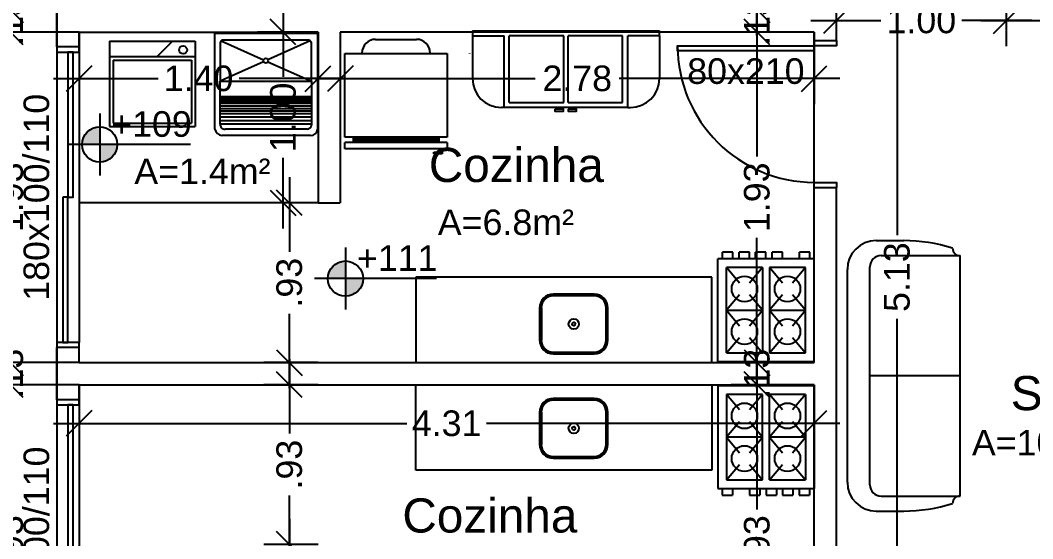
# Model space of a CAD drawing. Extents: x -120 to 1117, y 5 to 675.
# Drawn here: x 12.51 to 18.43, y 88.15 to 91.18 of the extents above; entities that cross this region are included whole.
import ezdxf
from ezdxf.enums import TextEntityAlignment as Align

# ---------------------------------------------------------------- set-up
doc = ezdxf.new("R2010")
doc.units = 0
doc.header["$MEASUREMENT"] = 0
doc.layers.get('0').update_dxf_attribs({"linetype": 'CONTINUOUS'})
doc.layers.get('DEFPOINTS').update_dxf_attribs({"linetype": 'CONTINUOUS'})
for name, color, linetype in [('cota', 1, 'CONTINUOUS'), ('janela-porta', 6, 'CONTINUOUS'), ('moveis', 253, 'CONTINUOUS'), ('nivel', 4, 'CONTINUOUS'), ('parede', 2, 'CONTINUOUS'), ('piso', 4, 'CONTINUOUS'), ('texto', 7, 'CONTINUOUS'), ('vegetacao', 82, 'CONTINUOUS')]:
    doc.layers.add(name, color=color, linetype=linetype)
doc.styles.get("Standard").update_dxf_attribs({"font": 'arial.ttf'})
doc.dimstyles.new('cotass', dxfattribs={"dimtxt": 0.15, "dimasz": 0.15, "dimexe": 0.15, "dimexo": 0, "dimgap": 0.05, "dimtad": 0, "dimzin": 4, "dimdsep": 46, "dimtxsty": 'Standard', "dimblk": 'OBLIQUE', "dimcen": 0, "dimdle": 0.15, "dimclrd": 256, "dimclrt": 4, "dimadec": 0, "dimazin": 1, "dimtfac": 1, "dimtix": 1, "dimtofl": 0, "dimtmove": 0, "dimatfit": 3, "dimldrblk": 'OPEN30', "dimfxl": 0, "dimtolj": 1, "dimtzin": 0, "dimlwd": -1, "dimarcsym": 0})

# ---------------------------------------------------------------- blocks, each defined once
blk = doc.blocks.new('_Oblique')
at = {"color": 0, "linetype": 'ByBlock', "lineweight": -2}
blk.add_line((-0.5, -0.5), (0.5, 0.5), dxfattribs=at)
blk = doc.blocks.new('*D93')
at = {"layer": 'cota', "transparency": 16777216}
for p, q in [((16.8189, 89.1987), (16.8189, 88.319)), ((16.8189, 86.9637), (16.8189, 87.8435))]:
    blk.add_line(p, q, dxfattribs=at)
at = {"layer": 'cota', "color": 0, "lineweight": -2, "transparency": 16777216}
for p, q in [((17.1544, 89.0487), (16.6689, 89.0487)), ((17.1544, 87.1137), (16.6689, 87.1137))]:
    blk.add_line(p, q, dxfattribs=at)
at = {"layer": 'DEFPOINTS', "color": 0, "transparency": 16777216}
for p in [(16.8189, 89.0487), (17.1544, 89.0487), (17.1544, 87.1137)]:
    blk.add_point(p, dxfattribs=at)
at = {"layer": 'cota', "transparency": 16777216, "xscale": 0.15, "yscale": 0.15, "zscale": 0.15}
for p, rotation in [((16.8189, 89.0487), 90), ((16.8189, 87.1137), 270)]:
    blk.add_blockref('_Oblique', p, dxfattribs=dict(at, rotation=rotation))
at = {"layer": 'cota', "color": 4, "transparency": 16777216, "insert": (16.8189, 88.0812), "char_height": 0.15, "attachment_point": 5, "rotation": 90}
blk.add_mtext('\\A1;1.93', dxfattribs=at)
blk = doc.blocks.new('_Open30')
at = {"color": 0, "linetype": 'ByBlock', "lineweight": -2}
for p, q in [((-1, 0.268), (0, 0)), ((0, 0), (-1, -0.268)), ((0, 0), (-1, 0))]:
    blk.add_line(p, q, dxfattribs=at)
blk = doc.blocks.new('*D94')
at = {"layer": 'cota', "transparency": 16777216}
for p, q in [((16.8189, 89.1787), (16.8189, 89.3287)), ((16.8189, 89.0487), (16.8189, 88.8987))]:
    blk.add_line(p, q, dxfattribs=at)
at = {"layer": 'cota', "color": 0, "lineweight": -2, "transparency": 16777216}
for p, q in [((17.1544, 89.1787), (16.6689, 89.1787)), ((17.1544, 89.0487), (16.6689, 89.0487))]:
    blk.add_line(p, q, dxfattribs=at)
at = {"layer": 'DEFPOINTS', "color": 0, "transparency": 16777216}
for p in [(16.8189, 89.1787), (17.1544, 89.1787), (17.1544, 89.0487)]:
    blk.add_point(p, dxfattribs=at)
at = {"layer": 'cota', "transparency": 16777216, "xscale": 0.15, "yscale": 0.15, "zscale": 0.15}
for p, rotation in [((16.8189, 89.1787), 270), ((16.8189, 89.0487), 90)]:
    blk.add_blockref('_Oblique', p, dxfattribs=dict(at, rotation=rotation))
at = {"layer": 'cota', "color": 4, "transparency": 16777216, "insert": (16.8189, 89.1137), "char_height": 0.15, "attachment_point": 5, "rotation": 90}
blk.add_mtext('\\A1;.13', dxfattribs=at)
blk = doc.blocks.new('*D95')
at = {"layer": 'cota', "transparency": 16777216}
for p, q in [((16.8189, 91.2637), (16.8189, 90.384)), ((16.8189, 89.0287), (16.8189, 89.9085))]:
    blk.add_line(p, q, dxfattribs=at)
at = {"layer": 'cota', "color": 0, "lineweight": -2, "transparency": 16777216}
for p, q in [((17.1544, 91.1137), (16.6689, 91.1137)), ((17.1544, 89.1787), (16.6689, 89.1787))]:
    blk.add_line(p, q, dxfattribs=at)
at = {"layer": 'DEFPOINTS', "color": 0, "transparency": 16777216}
for p in [(16.8189, 91.1137), (17.1544, 91.1137), (17.1544, 89.1787)]:
    blk.add_point(p, dxfattribs=at)
at = {"layer": 'cota', "transparency": 16777216, "xscale": 0.15, "yscale": 0.15, "zscale": 0.15}
for p, rotation in [((16.8189, 91.1137), 90), ((16.8189, 89.1787), 270)]:
    blk.add_blockref('_Oblique', p, dxfattribs=dict(at, rotation=rotation))
at = {"layer": 'cota', "color": 4, "transparency": 16777216, "insert": (16.8189, 90.1462), "char_height": 0.15, "attachment_point": 5, "rotation": 90}
blk.add_mtext('\\A1;1.93', dxfattribs=at)
blk = doc.blocks.new('*D96')
at = {"layer": 'cota', "transparency": 16777216}
for p, q in [((16.8189, 91.2437), (16.8189, 91.3937)), ((16.8189, 91.1137), (16.8189, 90.9637))]:
    blk.add_line(p, q, dxfattribs=at)
at = {"layer": 'cota', "color": 0, "lineweight": -2, "transparency": 16777216}
for p, q in [((17.1544, 91.2437), (16.6689, 91.2437)), ((17.1544, 91.1137), (16.6689, 91.1137))]:
    blk.add_line(p, q, dxfattribs=at)
at = {"layer": 'DEFPOINTS', "color": 0, "transparency": 16777216}
for p in [(16.8189, 91.2437), (17.1544, 91.2437), (17.1544, 91.1137)]:
    blk.add_point(p, dxfattribs=at)
at = {"layer": 'cota', "transparency": 16777216, "xscale": 0.15, "yscale": 0.15, "zscale": 0.15}
for p, rotation in [((16.8189, 91.2437), 270), ((16.8189, 91.1137), 90)]:
    blk.add_blockref('_Oblique', p, dxfattribs=dict(at, rotation=rotation))
at = {"layer": 'cota', "color": 4, "transparency": 16777216, "insert": (16.8189, 91.1787), "char_height": 0.15, "attachment_point": 5, "rotation": 90}
blk.add_mtext('\\A1;.13', dxfattribs=at)
blk = doc.blocks.new('*D97')
at = {"layer": 'cota', "transparency": 16777216}
for p, q in [((16.8189, 92.3937), (16.8189, 91.9812)), ((16.8189, 91.0937), (16.8189, 91.5062))]:
    blk.add_line(p, q, dxfattribs=at)
at = {"layer": 'cota', "color": 0, "lineweight": -2, "transparency": 16777216}
for p, q in [((17.1544, 92.2437), (16.6689, 92.2437)), ((17.1544, 91.2437), (16.6689, 91.2437))]:
    blk.add_line(p, q, dxfattribs=at)
at = {"layer": 'DEFPOINTS', "color": 0, "transparency": 16777216}
for p in [(16.8189, 92.2437), (17.1544, 92.2437), (17.1544, 91.2437)]:
    blk.add_point(p, dxfattribs=at)
at = {"layer": 'cota', "transparency": 16777216, "xscale": 0.15, "yscale": 0.15, "zscale": 0.15}
for p, rotation in [((16.8189, 92.2437), 90), ((16.8189, 91.2437), 270)]:
    blk.add_blockref('_Oblique', p, dxfattribs=dict(at, rotation=rotation))
at = {"layer": 'cota', "color": 4, "transparency": 16777216, "insert": (16.8189, 91.7437), "char_height": 0.15, "attachment_point": 5, "rotation": 90}
blk.add_mtext('\\A1;1.00', dxfattribs=at)
blk = doc.blocks.new('*D105')
at = {"layer": 'cota', "transparency": 16777216}
for p, q in [((12.4469, 93.8937), (12.4469, 92.7396)), ((12.4469, 91.0937), (12.4469, 92.2479))]:
    blk.add_line(p, q, dxfattribs=at)
at = {"layer": 'cota', "color": 0, "lineweight": -2, "transparency": 16777216}
for p, q in [((12.8493, 93.7437), (12.2969, 93.7437)), ((12.8493, 91.2437), (12.2969, 91.2437))]:
    blk.add_line(p, q, dxfattribs=at)
at = {"layer": 'DEFPOINTS', "color": 0, "transparency": 16777216}
for p in [(12.8493, 93.7437), (12.4469, 91.2437), (12.8493, 91.2437)]:
    blk.add_point(p, dxfattribs=at)
at = {"layer": 'cota', "transparency": 16777216, "xscale": 0.15, "yscale": 0.15, "zscale": 0.15}
for p, rotation in [((12.4469, 93.7437), 90), ((12.4469, 91.2437), 270)]:
    blk.add_blockref('_Oblique', p, dxfattribs=dict(at, rotation=rotation))
at = {"layer": 'cota', "color": 4, "transparency": 16777216, "insert": (12.4469, 92.4937), "char_height": 0.15, "attachment_point": 5, "rotation": 90}
blk.add_mtext('\\A1;2.50', dxfattribs=at)
blk = doc.blocks.new('*D106')
at = {"layer": 'cota', "transparency": 16777216}
for p, q in [((12.4469, 91.2437), (12.4469, 91.3937)), ((12.4469, 91.1137), (12.4469, 90.9637))]:
    blk.add_line(p, q, dxfattribs=at)
at = {"layer": 'cota', "color": 0, "lineweight": -2, "transparency": 16777216}
for p, q in [((12.8493, 91.2437), (12.2969, 91.2437)), ((12.8493, 91.1137), (12.2969, 91.1137))]:
    blk.add_line(p, q, dxfattribs=at)
at = {"layer": 'DEFPOINTS', "color": 0, "transparency": 16777216}
for p in [(12.8493, 91.2437), (12.4469, 91.1137), (12.8493, 91.1137)]:
    blk.add_point(p, dxfattribs=at)
at = {"layer": 'cota', "transparency": 16777216, "xscale": 0.15, "yscale": 0.15, "zscale": 0.15}
for p, rotation in [((12.4469, 91.2437), 270), ((12.4469, 91.1137), 90)]:
    blk.add_blockref('_Oblique', p, dxfattribs=dict(at, rotation=rotation))
at = {"layer": 'cota', "color": 4, "transparency": 16777216, "insert": (12.4469, 91.1787), "char_height": 0.15, "attachment_point": 5, "rotation": 90}
blk.add_mtext('\\A1;.13', dxfattribs=at)
blk = doc.blocks.new('*D107')
at = {"layer": 'cota', "transparency": 16777216}
for p, q in [((12.4469, 91.2637), (12.4469, 90.384)), ((12.4469, 89.0287), (12.4469, 89.9085))]:
    blk.add_line(p, q, dxfattribs=at)
at = {"layer": 'cota', "color": 0, "lineweight": -2, "transparency": 16777216}
for p, q in [((12.8493, 91.1137), (12.2969, 91.1137)), ((12.8493, 89.1787), (12.2969, 89.1787))]:
    blk.add_line(p, q, dxfattribs=at)
at = {"layer": 'DEFPOINTS', "color": 0, "transparency": 16777216}
for p in [(12.8493, 91.1137), (12.4469, 89.1787), (12.8493, 89.1787)]:
    blk.add_point(p, dxfattribs=at)
at = {"layer": 'cota', "transparency": 16777216, "xscale": 0.15, "yscale": 0.15, "zscale": 0.15}
for p, rotation in [((12.4469, 91.1137), 90), ((12.4469, 89.1787), 270)]:
    blk.add_blockref('_Oblique', p, dxfattribs=dict(at, rotation=rotation))
at = {"layer": 'cota', "color": 4, "transparency": 16777216, "insert": (12.4469, 90.1462), "char_height": 0.15, "attachment_point": 5, "rotation": 90}
blk.add_mtext('\\A1;1.93', dxfattribs=at)
blk = doc.blocks.new('*D108')
at = {"layer": 'cota', "transparency": 16777216}
for p, q in [((12.4469, 89.1787), (12.4469, 89.3287)), ((12.4469, 89.0487), (12.4469, 88.8987))]:
    blk.add_line(p, q, dxfattribs=at)
at = {"layer": 'cota', "color": 0, "lineweight": -2, "transparency": 16777216}
for p, q in [((12.8493, 89.1787), (12.2969, 89.1787)), ((12.8493, 89.0487), (12.2969, 89.0487))]:
    blk.add_line(p, q, dxfattribs=at)
at = {"layer": 'DEFPOINTS', "color": 0, "transparency": 16777216}
for p in [(12.8493, 89.1787), (12.4469, 89.0487), (12.8493, 89.0487)]:
    blk.add_point(p, dxfattribs=at)
at = {"layer": 'cota', "transparency": 16777216, "xscale": 0.15, "yscale": 0.15, "zscale": 0.15}
for p, rotation in [((12.4469, 89.1787), 270), ((12.4469, 89.0487), 90)]:
    blk.add_blockref('_Oblique', p, dxfattribs=dict(at, rotation=rotation))
at = {"layer": 'cota', "color": 4, "transparency": 16777216, "insert": (12.4469, 89.1137), "char_height": 0.15, "attachment_point": 5, "rotation": 90}
blk.add_mtext('\\A1;.13', dxfattribs=at)
blk = doc.blocks.new('*D109')
at = {"layer": 'cota', "transparency": 16777216}
for p, q in [((12.4469, 89.1987), (12.4469, 88.319)), ((12.4469, 86.9637), (12.4469, 87.8435))]:
    blk.add_line(p, q, dxfattribs=at)
at = {"layer": 'cota', "color": 0, "lineweight": -2, "transparency": 16777216}
for p, q in [((12.8493, 89.0487), (12.2969, 89.0487)), ((12.8493, 87.1137), (12.2969, 87.1137))]:
    blk.add_line(p, q, dxfattribs=at)
at = {"layer": 'DEFPOINTS', "color": 0, "transparency": 16777216}
for p in [(12.8493, 89.0487), (12.4469, 87.1137), (12.8493, 87.1137)]:
    blk.add_point(p, dxfattribs=at)
at = {"layer": 'cota', "transparency": 16777216, "xscale": 0.15, "yscale": 0.15, "zscale": 0.15}
for p, rotation in [((12.4469, 89.0487), 90), ((12.4469, 87.1137), 270)]:
    blk.add_blockref('_Oblique', p, dxfattribs=dict(at, rotation=rotation))
at = {"layer": 'cota', "color": 4, "transparency": 16777216, "insert": (12.4469, 88.0812), "char_height": 0.15, "attachment_point": 5, "rotation": 90}
blk.add_mtext('\\A1;1.93', dxfattribs=at)
blk = doc.blocks.new('*D220')
at = {"layer": 'cota', "transparency": 16777216}
for p, q in [((17.6394, 92.3937), (17.6394, 89.9235)), ((17.6394, 86.9637), (17.6394, 89.4339))]:
    blk.add_line(p, q, dxfattribs=at)
at = {"layer": 'cota', "color": 0, "lineweight": -2, "transparency": 16777216}
for p, q in [((17.2843, 92.2437), (17.7894, 92.2437)), ((17.2843, 87.1137), (17.7894, 87.1137))]:
    blk.add_line(p, q, dxfattribs=at)
at = {"layer": 'DEFPOINTS', "color": 0, "transparency": 16777216}
for p in [(17.2843, 92.2437), (17.2843, 87.1137), (17.6394, 87.1137)]:
    blk.add_point(p, dxfattribs=at)
at = {"layer": 'cota', "transparency": 16777216, "xscale": 0.15, "yscale": 0.15, "zscale": 0.15}
for p, rotation in [((17.6394, 92.2437), 90), ((17.6394, 87.1137), 270)]:
    blk.add_blockref('_Oblique', p, dxfattribs=dict(at, rotation=rotation))
at = {"layer": 'cota', "color": 4, "transparency": 16777216, "insert": (17.6394, 89.6787), "char_height": 0.15, "attachment_point": 5, "rotation": 90}
blk.add_mtext('\\A1;5.13', dxfattribs=at)
blk = doc.blocks.new('*D227')
at = {"layer": 'cota', "color": 0, "lineweight": -2, "transparency": 16777216}
for p, q in [((12.8493, 89.0487), (12.8493, 88.6722)), ((17.1544, 89.0487), (17.1544, 88.6722))]:
    blk.add_line(p, q, dxfattribs=at)
at = {"layer": 'cota', "transparency": 16777216}
for p, q in [((12.6993, 88.8222), (14.7685, 88.8222)), ((17.3044, 88.8222), (15.2352, 88.8222))]:
    blk.add_line(p, q, dxfattribs=at)
at = {"layer": 'DEFPOINTS', "color": 0, "transparency": 16777216}
for p in [(12.8493, 89.0487), (17.1544, 89.0487), (17.1544, 88.8222)]:
    blk.add_point(p, dxfattribs=at)
at = {"layer": 'cota', "transparency": 16777216, "xscale": 0.15, "yscale": 0.15, "zscale": 0.15, "rotation": 180}
blk.add_blockref('_Oblique', (12.8493, 88.8222), dxfattribs=at)
at = {"layer": 'cota', "transparency": 16777216, "xscale": 0.15, "yscale": 0.15, "zscale": 0.15}
blk.add_blockref('_Oblique', (17.1544, 88.8222), dxfattribs=at)
at = {"layer": 'cota', "color": 4, "transparency": 16777216, "insert": (15.0018, 88.8222), "char_height": 0.15, "attachment_point": 5}
blk.add_mtext('\\A1;4.31', dxfattribs=at)
blk = doc.blocks.new('*D235')
at = {"layer": 'cota', "transparency": 16777216}
for p, q in [((14.0809, 88.2637), (14.0809, 87.8512)), ((14.0809, 86.9637), (14.0809, 87.3762))]:
    blk.add_line(p, q, dxfattribs=at)
at = {"layer": 'cota', "color": 0, "lineweight": -2, "transparency": 16777216}
for p, q in [((14.2493, 88.1137), (13.9309, 88.1137)), ((14.2493, 87.1137), (13.9309, 87.1137))]:
    blk.add_line(p, q, dxfattribs=at)
at = {"layer": 'DEFPOINTS', "color": 0, "transparency": 16777216}
for p in [(14.2493, 88.1137), (14.0809, 87.1137), (14.2493, 87.1137)]:
    blk.add_point(p, dxfattribs=at)
at = {"layer": 'cota', "transparency": 16777216, "xscale": 0.15, "yscale": 0.15, "zscale": 0.15}
for p, rotation in [((14.0809, 88.1137), 90), ((14.0809, 87.1137), 270)]:
    blk.add_blockref('_Oblique', p, dxfattribs=dict(at, rotation=rotation))
at = {"layer": 'cota', "color": 4, "transparency": 16777216, "insert": (14.0809, 87.6137), "char_height": 0.15, "attachment_point": 5, "rotation": 90}
blk.add_mtext('\\A1;1.00', dxfattribs=at)
blk = doc.blocks.new('*D236')
at = {"layer": 'cota', "transparency": 16777216}
for p, q in [((14.0809, 89.1987), (14.0809, 88.7626)), ((14.0809, 87.9637), (14.0809, 88.3998))]:
    blk.add_line(p, q, dxfattribs=at)
at = {"layer": 'cota', "color": 0, "lineweight": -2, "transparency": 16777216}
for p, q in [((14.2493, 89.0487), (13.9309, 89.0487)), ((14.2493, 88.1137), (13.9309, 88.1137))]:
    blk.add_line(p, q, dxfattribs=at)
at = {"layer": 'DEFPOINTS', "color": 0, "transparency": 16777216}
for p in [(14.0809, 89.0487), (14.2493, 89.0487), (14.2493, 88.1137)]:
    blk.add_point(p, dxfattribs=at)
at = {"layer": 'cota', "transparency": 16777216, "xscale": 0.15, "yscale": 0.15, "zscale": 0.15}
for p, rotation in [((14.0809, 89.0487), 90), ((14.0809, 88.1137), 270)]:
    blk.add_blockref('_Oblique', p, dxfattribs=dict(at, rotation=rotation))
at = {"layer": 'cota', "color": 4, "transparency": 16777216, "insert": (14.0809, 88.5812), "char_height": 0.15, "attachment_point": 5, "rotation": 90}
blk.add_mtext('\\A1;.93', dxfattribs=at)
blk = doc.blocks.new('*D265')
at = {"layer": 'cota', "color": 0, "lineweight": -2, "transparency": 16777216}
for p, q in [((12.8493, 91.1137), (12.8493, 90.6914)), ((14.2493, 91.1137), (14.2493, 90.6914))]:
    blk.add_line(p, q, dxfattribs=at)
at = {"layer": 'cota', "transparency": 16777216}
for p, q in [((12.6993, 90.8414), (13.3118, 90.8414)), ((14.3993, 90.8414), (13.7868, 90.8414))]:
    blk.add_line(p, q, dxfattribs=at)
at = {"layer": 'DEFPOINTS', "color": 0, "transparency": 16777216}
for p in [(12.8493, 91.1137), (14.2493, 91.1137), (14.2493, 90.8414)]:
    blk.add_point(p, dxfattribs=at)
at = {"layer": 'cota', "transparency": 16777216, "xscale": 0.15, "yscale": 0.15, "zscale": 0.15, "rotation": 180}
blk.add_blockref('_Oblique', (12.8493, 90.8414), dxfattribs=at)
at = {"layer": 'cota', "transparency": 16777216, "xscale": 0.15, "yscale": 0.15, "zscale": 0.15}
blk.add_blockref('_Oblique', (14.2493, 90.8414), dxfattribs=at)
at = {"layer": 'cota', "color": 4, "transparency": 16777216, "insert": (13.5493, 90.8414), "char_height": 0.15, "attachment_point": 5}
blk.add_mtext('\\A1;1.40', dxfattribs=at)
blk = doc.blocks.new('*D266')
at = {"layer": 'cota', "color": 0, "lineweight": -2, "transparency": 16777216}
for p, q in [((14.3793, 91.1137), (14.3793, 90.6914)), ((17.1544, 91.1137), (17.1544, 90.6914))]:
    blk.add_line(p, q, dxfattribs=at)
at = {"layer": 'cota', "transparency": 16777216}
for p, q in [((14.2293, 90.8414), (15.5206, 90.8414)), ((17.3044, 90.8414), (16.0131, 90.8414))]:
    blk.add_line(p, q, dxfattribs=at)
at = {"layer": 'DEFPOINTS', "color": 0, "transparency": 16777216}
for p in [(14.3793, 91.1137), (17.1544, 91.1137), (17.1544, 90.8414)]:
    blk.add_point(p, dxfattribs=at)
at = {"layer": 'cota', "transparency": 16777216, "xscale": 0.15, "yscale": 0.15, "zscale": 0.15, "rotation": 180}
blk.add_blockref('_Oblique', (14.3793, 90.8414), dxfattribs=at)
at = {"layer": 'cota', "transparency": 16777216, "xscale": 0.15, "yscale": 0.15, "zscale": 0.15}
blk.add_blockref('_Oblique', (17.1544, 90.8414), dxfattribs=at)
at = {"layer": 'cota', "color": 4, "transparency": 16777216, "insert": (15.7668, 90.8414), "char_height": 0.15, "attachment_point": 5}
blk.add_mtext('\\A1;2.78', dxfattribs=at)
blk = doc.blocks.new('*D267')
at = {"layer": 'cota', "transparency": 16777216}
for p, q in [((14.0442, 91.2637), (14.0442, 90.8512)), ((14.0442, 89.9637), (14.0442, 90.3762))]:
    blk.add_line(p, q, dxfattribs=at)
at = {"layer": 'cota', "color": 0, "lineweight": -2, "transparency": 16777216}
for p, q in [((14.2493, 91.1137), (13.8942, 91.1137)), ((14.2493, 90.1137), (13.8942, 90.1137))]:
    blk.add_line(p, q, dxfattribs=at)
at = {"layer": 'DEFPOINTS', "color": 0, "transparency": 16777216}
for p in [(14.0442, 91.1137), (14.2493, 91.1137), (14.2493, 90.1137)]:
    blk.add_point(p, dxfattribs=at)
at = {"layer": 'cota', "transparency": 16777216, "xscale": 0.15, "yscale": 0.15, "zscale": 0.15}
for p, rotation in [((14.0442, 91.1137), 90), ((14.0442, 90.1137), 270)]:
    blk.add_blockref('_Oblique', p, dxfattribs=dict(at, rotation=rotation))
at = {"layer": 'cota', "color": 4, "transparency": 16777216, "insert": (14.0442, 90.6137), "char_height": 0.15, "attachment_point": 5, "rotation": 90}
blk.add_mtext('\\A1;1.00', dxfattribs=at)
blk = doc.blocks.new('*D268')
at = {"layer": 'cota', "transparency": 16777216}
for p, q in [((14.0809, 90.2637), (14.0809, 89.8276)), ((14.0809, 89.0287), (14.0809, 89.4648))]:
    blk.add_line(p, q, dxfattribs=at)
at = {"layer": 'cota', "color": 0, "lineweight": -2, "transparency": 16777216}
for p, q in [((14.2493, 90.1137), (13.9309, 90.1137)), ((14.2493, 89.1787), (13.9309, 89.1787))]:
    blk.add_line(p, q, dxfattribs=at)
at = {"layer": 'DEFPOINTS', "color": 0, "transparency": 16777216}
for p in [(14.2493, 90.1137), (14.0809, 89.1787), (14.2493, 89.1787)]:
    blk.add_point(p, dxfattribs=at)
at = {"layer": 'cota', "transparency": 16777216, "xscale": 0.15, "yscale": 0.15, "zscale": 0.15}
for p, rotation in [((14.0809, 90.1137), 90), ((14.0809, 89.1787), 270)]:
    blk.add_blockref('_Oblique', p, dxfattribs=dict(at, rotation=rotation))
at = {"layer": 'cota', "color": 4, "transparency": 16777216, "insert": (14.0809, 89.6462), "char_height": 0.15, "attachment_point": 5, "rotation": 90}
blk.add_mtext('\\A1;.93', dxfattribs=at)
blk = doc.blocks.new('*D269')
at = {"layer": 'cota', "color": 0, "lineweight": -2, "transparency": 16777216}
for p, q in [((18.2794, 91.4137), (18.2794, 91.0306)), ((19.9594, 91.4137), (19.9594, 91.0306))]:
    blk.add_line(p, q, dxfattribs=at)
at = {"layer": 'cota', "transparency": 16777216}
for p, q in [((18.1294, 91.1806), (18.8815, 91.1806)), ((20.1094, 91.1806), (19.3573, 91.1806))]:
    blk.add_line(p, q, dxfattribs=at)
at = {"layer": 'DEFPOINTS', "color": 0, "transparency": 16777216}
for p in [(18.2794, 91.4137), (19.9594, 91.4137), (19.9594, 91.1806)]:
    blk.add_point(p, dxfattribs=at)
at = {"layer": 'cota', "transparency": 16777216, "xscale": 0.15, "yscale": 0.15, "zscale": 0.15, "rotation": 180}
blk.add_blockref('_Oblique', (18.2794, 91.1806), dxfattribs=at)
at = {"layer": 'cota', "transparency": 16777216, "xscale": 0.15, "yscale": 0.15, "zscale": 0.15}
blk.add_blockref('_Oblique', (19.9594, 91.1806), dxfattribs=at)
at = {"layer": 'cota', "color": 4, "transparency": 16777216, "insert": (19.1194, 91.1806), "char_height": 0.15, "attachment_point": 5}
blk.add_mtext('\\A1;1.68', dxfattribs=at)
blk = doc.blocks.new('*D278')
at = {"layer": 'cota', "color": 0, "lineweight": -2, "transparency": 16777216}
for p, q in [((18.2794, 91.4137), (18.2794, 91.0306)), ((17.2843, 91.1137), (17.2843, 91.3306))]:
    blk.add_line(p, q, dxfattribs=at)
at = {"layer": 'cota', "transparency": 16777216}
for p, q in [((17.1343, 91.1806), (17.5444, 91.1806)), ((18.4294, 91.1806), (18.0194, 91.1806))]:
    blk.add_line(p, q, dxfattribs=at)
at = {"layer": 'DEFPOINTS', "color": 0, "transparency": 16777216}
for p in [(18.2794, 91.4137), (17.2843, 91.1806), (17.2843, 91.1137)]:
    blk.add_point(p, dxfattribs=at)
at = {"layer": 'cota', "transparency": 16777216, "xscale": 0.15, "yscale": 0.15, "zscale": 0.15, "rotation": 180}
blk.add_blockref('_Oblique', (17.2843, 91.1806), dxfattribs=at)
at = {"layer": 'cota', "transparency": 16777216, "xscale": 0.15, "yscale": 0.15, "zscale": 0.15}
blk.add_blockref('_Oblique', (18.2794, 91.1806), dxfattribs=at)
at = {"layer": 'cota', "color": 4, "transparency": 16777216, "insert": (17.7819, 91.1806), "char_height": 0.15, "attachment_point": 5}
blk.add_mtext('\\A1;1.00', dxfattribs=at)
blk = doc.blocks.new('*D482')
at = {"layer": 'cota', "transparency": 16777216}
for p, q in [((12.0782, 94.0237), (12.0782, 87.6953)), ((12.0782, 80.7737), (12.0782, 87.1021))]:
    blk.add_line(p, q, dxfattribs=at)
at = {"layer": 'cota', "color": 0, "lineweight": -2, "transparency": 16777216}
for p, q in [((12.7193, 93.8737), (11.9282, 93.8737)), ((12.7193, 80.9237), (11.9282, 80.9237))]:
    blk.add_line(p, q, dxfattribs=at)
at = {"layer": 'DEFPOINTS', "color": 0, "transparency": 16777216}
for p in [(12.0782, 93.8737), (12.7193, 93.8737), (12.7193, 80.9237)]:
    blk.add_point(p, dxfattribs=at)
at = {"layer": 'cota', "transparency": 16777216, "xscale": 0.15, "yscale": 0.15, "zscale": 0.15}
for p, rotation in [((12.0782, 93.8737), 90), ((12.0782, 80.9237), 270)]:
    blk.add_blockref('_Oblique', p, dxfattribs=dict(at, rotation=rotation))
at = {"layer": 'cota', "color": 4, "transparency": 16777216, "insert": (12.0782, 87.3987), "char_height": 0.15, "attachment_point": 5, "rotation": 90}
blk.add_mtext('\\A1;12.95', dxfattribs=at)
blk = doc.blocks.new('NIVEL')
at = {"layer": 'nivel'}
h = blk.add_hatch(color=256, dxfattribs=at)
h.paths.add_polyline_path([(0, 0.1375, 0.414214), (-0.1375, 0), (0, 0)])
h.paths.add_polyline_path([(0, 0), (0, -0.1375, 0.414214), (0.1375, 0)])
for p, q in [((0, 0.2417), (0, -0.2417)), ((0.7095, 0), (-0.2418, 0))]:
    blk.add_line(p, q, dxfattribs=at)
blk.add_circle((0, 0), 0.1375, dxfattribs=at)

msp = doc.modelspace()

# ---------------------------------------------------------------- hatches: boundary and pattern name
at = {"layer": 'vegetacao'}
h = msp.add_hatch(dxfattribs=at)
h.set_pattern_fill('ANGLE', color=256, scale=2, style=0)
h.set_pattern_definition([(0, (0, 0), (0, 0.55), [0.4, -0.15]), (90, (0, 0), (-0.55, 3e-17), [0.4, -0.15])])
edge = h.paths.add_edge_path()
edge.add_line((33.5894, 75.9237), (33.5894, 116.2837))
edge.add_line((33.5894, 116.2837), (9.8693, 116.2837))
edge.add_line((9.8693, 116.2837), (9.8693, 110.2837))
edge.add_line((9.8693, 110.2837), (27.5894, 110.2837))
edge.add_arc((27.5894, 107.2837), 3, 0, 90, ccw=False)
edge.add_line((30.5894, 107.2837), (30.5894, 75.9237))
edge.add_line((30.5894, 75.9237), (33.5894, 75.9237))
edge = h.paths.add_edge_path(flags=17)
edge.add_line((27.3693, 110.2837), (27.5894, 110.2837))
edge.add_arc((27.5894, 107.2837), 3, 0, 90, ccw=False)
edge.add_line((30.5894, 107.2837), (30.5894, 93.8737))
edge.add_line((30.5894, 93.8737), (24.8993, 93.8737))
edge.add_line((24.8993, 93.8737), (24.8993, 91.5437))
edge.add_line((24.8993, 91.5437), (22.8493, 91.5437))
edge.add_line((22.8493, 91.5437), (22.8493, 95.2856))
edge.add_line((22.8493, 95.2856), (27.8493, 95.2856))
edge.add_line((27.8493, 95.2856), (27.8493, 97.7856))
edge.add_line((27.8493, 97.7856), (27.2544, 97.7856))
edge.add_line((27.2544, 97.7856), (27.2544, 105.2837))
edge.add_line((27.2544, 105.2837), (27.3693, 105.2837))
edge.add_line((27.3693, 105.2837), (27.3693, 110.2837))
h.paths.add_polyline_path([(22.8493, 95.2856), (22.8493, 97.7856), (27.8493, 97.7856), (27.8493, 95.2856)], flags=16)
h.paths.add_polyline_path([(22.2544, 97.7856), (22.2544, 100.2856), (27.2544, 100.2856), (27.2544, 97.7856)], flags=17)
h.paths.add_polyline_path([(22.2544, 100.2856), (22.2544, 102.7856), (27.2544, 102.7856), (27.2544, 100.2856)], flags=17)
h.paths.add_polyline_path([(22.2544, 102.7856), (22.2544, 105.2856), (27.2544, 105.2856), (27.2544, 102.7856)], flags=17)
h.paths.add_polyline_path([(27.3693, 105.2837), (24.8693, 105.2837), (24.8693, 110.2837), (27.3693, 110.2837)], flags=16)
h.paths.add_polyline_path([(24.8693, 105.2837), (22.3693, 105.2837), (22.3693, 110.2837), (24.8693, 110.2837)], flags=17)
h.paths.add_polyline_path([(22.3693, 105.2837), (19.8693, 105.2837), (19.8693, 110.2837), (22.3693, 110.2837)], flags=17)
h.paths.add_polyline_path([(19.8693, 105.2837), (17.3693, 105.2837), (17.3693, 110.2837), (19.8693, 110.2837)], flags=17)
h.paths.add_polyline_path([(17.3693, 105.2837), (14.8693, 105.2837), (14.8693, 110.2837), (17.3693, 110.2837)], flags=17)
h.paths.add_polyline_path([(14.8693, 105.2837), (12.3693, 105.2837), (12.3693, 110.2837), (14.8693, 110.2837)], flags=17)

# ---------------------------------------------------------------- linework, layer by layer
at = {"layer": 'janela-porta', "color": 6, "linetype": 'Continuous'}
for p, q in [((12.7193, 90.9962), (12.7193, 89.2962)), ((12.8493, 90.9962), (12.8493, 89.2962)), ((12.7193, 88.9312), (12.7193, 87.2312)), ((12.8493, 88.9312), (12.8493, 87.2312))]:
    msp.add_line(p, q, dxfattribs=at)
for points in [[(12.7193, 91.0262), (12.7193, 90.9962), (12.8493, 90.9962), (12.8493, 91.0262)], [(17.2843, 91.0637), (17.2843, 91.0337), (17.1544, 91.0337), (17.1544, 91.0637)], [(17.1544, 90.2037), (17.1544, 90.2337), (17.2843, 90.2337), (17.2843, 90.2037)], [(12.8493, 89.2662), (12.8493, 89.2962), (12.7193, 89.2962), (12.7193, 89.2662)], [(12.7193, 88.9612), (12.7193, 88.9312), (12.8493, 88.9312), (12.8493, 88.9612)]]:
    msp.add_lwpolyline(points, dxfattribs=at)
for points in [[(17.1544, 91.0337), (17.1544, 91.0037), (16.3544, 91.0037), (16.3544, 91.0337), (17.1544, 91.0337)], [(12.7843, 90.9962), (12.7843, 90.1462), (12.8143, 90.1462), (12.8143, 90.9962), (12.7843, 90.9962)], [(12.7544, 90.1462), (12.7544, 89.2962), (12.7843, 89.2962), (12.7843, 90.1462), (12.7544, 90.1462)], [(12.7843, 88.9312), (12.7843, 88.0812), (12.8143, 88.0812), (12.8143, 88.9312), (12.7843, 88.9312)]]:
    msp.add_lwpolyline(points, close=True, dxfattribs=at)
msp.add_arc((17.1544, 91.0337), 0.8, 180, 270, dxfattribs=at)
at = {"layer": 'moveis'}
for p, q in [((13.6454, 91.1071), (14.2454, 91.1071)), ((13.6454, 90.5448), (13.6454, 91.1071)), ((14.2454, 91.1071), (14.2454, 90.5439)), ((15.1532, 91.1214), (16.2478, 91.1214)), ((15.1532, 91.1214), (15.1532, 91.0914)), ((15.1532, 91.0914), (15.3382, 91.0914)), ((15.1532, 91.0914), (15.1532, 90.8414)), ((15.3382, 90.6714), (15.3382, 91.0914)), ((15.3682, 90.7013), (15.3682, 91.0914)), ((15.6882, 91.0914), (15.3682, 91.0914)), ((15.6882, 90.7013), (15.6882, 91.0914)), ((15.7128, 90.7013), (15.7128, 91.0914)), ((16.0328, 91.0914), (15.7128, 91.0914)), ((16.0328, 90.7013), (16.0328, 91.0914)), ((16.2478, 91.0914), (16.0628, 91.0914)), ((16.0628, 90.6714), (16.0628, 91.0914)), ((16.2478, 91.0914), (16.2478, 91.1214)), ((16.2478, 91.0914), (16.2478, 90.8414)), ((13.0285, 91.0596), (13.0285, 90.5596)), ((13.0285, 91.0596), (13.5285, 91.0596)), ((13.3964, 91.0596), (13.3065, 90.9696)), ((13.5285, 91.0596), (13.5285, 90.5596)), ((13.6826, 91.0627), (13.9303, 90.9514)), ((14.203, 91.0625), (13.9557, 90.9514)), ((14.5861, 91.0706), (14.8261, 91.0706)), ((14.4061, 90.4978), (14.4061, 90.9878)), ((14.4061, 90.9878), (15.0061, 90.9878)), ((14.5061, 90.9878), (14.5061, 90.9906)), ((15.0061, 90.9878), (15.0061, 90.4978)), ((15.1367, 90.9906), (15.1367, 90.9878)), ((13.0485, 90.9496), (13.0485, 90.5796)), ((13.5085, 90.9496), (13.5085, 90.5796)), ((13.9301, 90.9399), (13.6757, 90.8256)), ((13.9558, 90.94), (14.2103, 90.8256)), ((14.2102, 90.7346), (13.6757, 90.7346)), ((14.2102, 90.7246), (13.6757, 90.7246)), ((14.2102, 90.7146), (13.6757, 90.7146)), ((14.2102, 90.7046), (13.6757, 90.7046)), ((14.2102, 90.6946), (13.6757, 90.6946)), ((14.2102, 90.6796), (13.6757, 90.6796)), ((14.2102, 90.6646), (13.6757, 90.6646)), ((15.3382, 90.6714), (15.3232, 90.6714)), ((16.0628, 90.6714), (15.3382, 90.6714)), ((15.3682, 90.7013), (15.6882, 90.7013)), ((15.7128, 90.7013), (16.0328, 90.7013)), ((16.0628, 90.6714), (16.0778, 90.6714)), ((14.2102, 90.6496), (13.6757, 90.6496)), ((14.2102, 90.6346), (13.6757, 90.6346)), ((14.2102, 90.6146), (13.6757, 90.6146)), ((13.0285, 90.5596), (13.5285, 90.5596)), ((13.0485, 90.5796), (13.5085, 90.5796)), ((14.2102, 90.5946), (13.6757, 90.5946)), ((14.2102, 90.5746), (13.6757, 90.5746)), ((14.2055, 90.5071), (13.6861, 90.5071)), ((15.0061, 90.4978), (14.4061, 90.4978)), ((14.4561, 90.4678), (14.4561, 90.4978)), ((14.9561, 90.4898), (14.4561, 90.4898)), ((14.9561, 90.4828), (14.4561, 90.4828)), ((14.9561, 90.4978), (14.9561, 90.4678)), ((15.0061, 90.4678), (14.4061, 90.4678)), ((14.4061, 90.4297), (14.4061, 90.4678)), ((15.0061, 90.4297), (14.4061, 90.4297)), ((14.9561, 90.4758), (14.4561, 90.4758)), ((14.9661, 90.4097), (14.9661, 90.4297)), ((14.9761, 90.4297), (14.9761, 90.3997)), ((15.0061, 90.4678), (15.0061, 90.4297)), ((14.9261, 90.3997), (14.9261, 90.4097)), ((14.9261, 90.4097), (14.9661, 90.4097)), ((14.9761, 90.3997), (14.9261, 90.3997)), ((17.5173, 89.8926), (17.6785, 89.8926)), ((17.1541, 89.7849), (16.5903, 89.7849)), ((16.5903, 89.1849), (16.5903, 89.7849)), ((16.6181, 89.7849), (16.6181, 89.8249)), ((16.678, 89.8249), (16.6181, 89.8249)), ((16.678, 89.7849), (16.678, 89.8249)), ((16.7748, 89.8249), (16.7148, 89.8249)), ((16.7148, 89.7849), (16.7148, 89.8249)), ((16.7748, 89.7849), (16.7748, 89.8249)), ((16.8714, 89.8249), (16.8114, 89.8249)), ((16.8114, 89.7849), (16.8114, 89.8249)), ((16.8714, 89.7849), (16.8714, 89.8249)), ((16.9081, 89.7849), (16.9081, 89.8249)), ((16.9681, 89.8249), (16.9081, 89.8249)), ((16.9681, 89.7849), (16.9681, 89.8249)), ((17.1291, 89.8249), (17.0691, 89.8249)), ((17.0691, 89.7849), (17.0691, 89.8249)), ((17.1291, 89.7849), (17.1291, 89.8249)), ((17.1541, 89.1849), (17.1541, 89.7849)), ((17.5466, 89.8046), (18.0085, 89.8046)), ((18.0085, 88.3972), (18.0085, 89.8046)), ((16.6403, 89.2349), (16.6403, 89.7349)), ((16.8523, 89.7349), (16.6403, 89.7349)), ((16.7171, 89.6442), (16.6403, 89.7349)), ((16.8523, 89.7349), (16.7754, 89.6442)), ((16.8523, 89.7349), (16.8523, 89.2349)), ((17.1041, 89.7349), (16.8922, 89.7349)), ((16.8922, 89.7349), (16.8922, 89.2349)), ((16.9691, 89.6442), (16.8922, 89.7349)), ((17.1041, 89.7349), (17.0273, 89.6442)), ((17.1041, 89.2349), (17.1041, 89.7349)), ((17.3487, 88.4778), (17.3487, 89.7239)), ((17.4806, 88.4632), (17.4806, 89.7386)), ((16.5544, 89.6787), (14.8212, 89.6787)), ((14.8212, 89.6787), (14.8212, 89.1787)), ((16.5544, 89.1787), (16.5544, 89.6787)), ((15.8666, 89.5793), (15.6265, 89.5793)), ((15.8666, 89.5693), (15.6265, 89.5693)), ((16.7171, 89.5755), (16.6403, 89.4849)), ((16.8523, 89.4849), (16.7754, 89.5755)), ((16.9691, 89.5755), (16.8922, 89.4849)), ((17.1041, 89.4849), (17.0273, 89.5755)), ((15.5465, 89.4993), (15.5465, 89.3093)), ((15.5566, 89.4993), (15.5566, 89.3093)), ((15.9365, 89.3093), (15.9365, 89.4993)), ((15.9465, 89.3093), (15.9465, 89.4993)), ((16.6403, 89.4849), (16.8523, 89.4849)), ((16.6403, 89.4849), (16.7171, 89.3942)), ((16.7754, 89.3942), (16.8523, 89.4849)), ((16.8922, 89.4849), (17.1041, 89.4849)), ((16.8922, 89.4849), (16.9691, 89.3942)), ((17.0273, 89.3942), (17.1041, 89.4849)), ((16.6403, 89.2349), (16.7171, 89.3255)), ((16.7754, 89.3255), (16.8523, 89.2349)), ((16.8922, 89.2349), (16.9691, 89.3255)), ((17.0273, 89.3255), (17.1041, 89.2349)), ((15.6265, 89.2393), (15.8666, 89.2393)), ((16.6403, 89.2349), (16.8523, 89.2349)), ((16.8922, 89.2349), (17.1041, 89.2349)), ((15.6265, 89.2293), (15.8666, 89.2293)), ((16.5903, 89.1849), (17.1541, 89.1849)), ((18.0085, 89.1009), (17.4806, 89.1009)), ((14.8212, 88.5487), (14.8212, 89.0487)), ((16.5544, 89.0487), (16.5544, 88.5487)), ((16.5903, 89.0418), (16.5903, 88.4418)), ((17.1542, 89.0418), (16.5903, 89.0418)), ((17.1542, 89.0418), (17.1542, 88.4418)), ((15.8666, 88.9687), (15.6265, 88.9687)), ((15.8666, 88.9587), (15.6265, 88.9587)), ((16.6403, 88.9918), (16.6403, 88.4918)), ((16.8522, 88.9918), (16.6403, 88.9918)), ((16.7172, 88.9011), (16.6403, 88.9918)), ((16.8522, 88.9918), (16.7754, 88.9011)), ((16.8522, 88.4918), (16.8522, 88.9918)), ((17.1042, 88.9918), (16.8922, 88.9918)), ((16.8922, 88.4918), (16.8922, 88.9918)), ((16.9691, 88.9011), (16.8922, 88.9918)), ((17.1042, 88.9918), (17.0273, 88.9011)), ((17.1042, 88.9918), (17.1042, 88.4918)), ((15.5465, 88.8887), (15.5465, 88.6987)), ((15.5566, 88.8887), (15.5566, 88.6987)), ((15.9365, 88.6987), (15.9365, 88.8887)), ((15.9465, 88.6987), (15.9465, 88.8887)), ((16.7172, 88.8324), (16.6403, 88.7418)), ((16.8522, 88.7418), (16.7754, 88.8324)), ((16.9691, 88.8324), (16.8922, 88.7418)), ((17.1042, 88.7418), (17.0273, 88.8324)), ((16.8522, 88.7418), (16.6403, 88.7418)), ((16.6403, 88.7418), (16.7172, 88.6511)), ((16.7754, 88.6511), (16.8522, 88.7418)), ((17.1042, 88.7418), (16.8922, 88.7418)), ((16.8922, 88.7418), (16.9691, 88.6511)), ((17.0273, 88.6511), (17.1042, 88.7418)), ((15.6265, 88.6287), (15.8666, 88.6287)), ((15.6265, 88.6187), (15.8666, 88.6187)), ((16.6403, 88.4918), (16.7172, 88.5824)), ((16.7754, 88.5824), (16.8522, 88.4918)), ((16.8922, 88.4918), (16.9691, 88.5824)), ((17.0273, 88.5824), (17.1042, 88.4918)), ((16.5544, 88.5487), (14.8212, 88.5487)), ((16.6403, 88.4918), (16.8522, 88.4918)), ((16.8922, 88.4918), (17.1042, 88.4918)), ((16.5903, 88.4418), (17.1542, 88.4418)), ((16.6153, 88.4418), (16.6153, 88.4018)), ((16.6753, 88.4418), (16.6753, 88.4018)), ((16.7763, 88.4418), (16.7763, 88.4018)), ((16.8363, 88.4418), (16.8363, 88.4018)), ((16.873, 88.4418), (16.873, 88.4018)), ((16.933, 88.4418), (16.933, 88.4018)), ((16.9697, 88.4418), (16.9697, 88.4018)), ((17.0297, 88.4418), (17.0297, 88.4018)), ((17.0664, 88.4418), (17.0664, 88.4018)), ((17.1264, 88.4418), (17.1264, 88.4018)), ((16.6153, 88.4018), (16.6753, 88.4018)), ((16.7763, 88.4018), (16.8363, 88.4018)), ((16.873, 88.4018), (16.933, 88.4018)), ((16.9697, 88.4018), (17.0297, 88.4018)), ((17.0664, 88.4018), (17.1264, 88.4018)), ((17.5466, 88.3972), (18.0085, 88.3972)), ((17.5173, 88.3092), (17.6785, 88.3092))]:
    msp.add_line(p, q, dxfattribs=at)
for points in [[(13.6757, 91.0505), (13.6757, 90.8256)], [(13.6757, 90.8256), (14.2104, 90.8256), (14.2104, 91.05)], [(14.1954, 91.0658), (13.6895, 91.0658)], [(13.0285, 90.9696), (13.5285, 90.9696)], [(13.0485, 90.9496), (13.5085, 90.9496)], [(13.6757, 90.8256), (14.2103, 90.8256), (14.2103, 90.5689)], [(13.6757, 90.5736), (13.6757, 90.8256)], [(14.1871, 90.5446), (13.7048, 90.5446)]]:
    msp.add_lwpolyline(points, dxfattribs=at)
for points in [[(15.6357, 90.6614), (15.6357, 90.6513), (15.6857, 90.6513), (15.6857, 90.6614), (15.6357, 90.6614)], [(15.7128, 90.6614), (15.7128, 90.6513), (15.7628, 90.6513), (15.7628, 90.6614), (15.7128, 90.6614)]]:
    msp.add_lwpolyline(points, close=True, dxfattribs=at)
for centre, radius in [((13.4591, 91.0088), 0.0235), ((13.943, 90.9457), 0.014), ((16.7462, 89.6099), 0.075), ((16.9982, 89.6099), 0.075), ((15.7465, 89.4043), 0.03), ((15.7465, 89.4043), 0.01), ((16.7462, 89.3599), 0.075), ((16.9982, 89.3599), 0.075), ((16.7463, 88.8668), 0.075), ((16.9982, 88.8668), 0.075), ((15.7465, 88.7937), 0.03), ((15.7465, 88.7937), 0.01), ((16.7463, 88.6168), 0.075), ((16.9982, 88.6168), 0.075)]:
    msp.add_circle(centre, radius, dxfattribs=at)
for centre, radius, start, end in [((13.6934, 91.0484), 0.0177, 102.10257, 173.88446), ((14.1921, 91.0477), 0.0184, 7.01837, 80.50461), ((14.5861, 90.9906), 0.08, 90, 180), ((14.8261, 90.9906), 0.08, 0, 90), ((15.3232, 90.8414), 0.17, 180, 270), ((16.0778, 90.8414), 0.17, 270, 0), ((13.693, 90.5553), 0.0487, 192.4292, 261.60345), ((13.7042, 90.5731), 0.0285, 177.07288, 271.06686), ((14.1831, 90.5716), 0.0273, 278.10998, 354.31546), ((14.2054, 90.5471), 0.04, 270.09198, 355.52838), ((17.5173, 89.7239), 0.1686, 90, 180), ((17.6756, 88.9224), 0.9702, 72.68164, 89.82776), ((18.0085, 89.8486), 0.044, 180, 269.99695), ((17.5466, 89.7386), 0.066, 90, 180), ((15.6265, 89.4993), 0.08, 90, 180), ((15.6265, 89.4993), 0.07, 90, 180), ((15.8666, 89.4993), 0.08, 0, 90), ((15.8666, 89.4993), 0.07, 0, 90), ((15.6265, 89.3093), 0.08, 180, 270), ((15.6265, 89.3093), 0.07, 180, 270), ((15.8666, 89.3093), 0.08, 270, 0), ((15.8666, 89.3093), 0.07, 270, 0), ((15.6265, 88.8887), 0.08, 90, 180), ((15.6265, 88.8887), 0.07, 90, 180), ((15.8666, 88.8887), 0.08, 0, 90), ((15.8666, 88.8887), 0.07, 0, 90), ((15.6265, 88.6987), 0.08, 180, 270), ((15.6265, 88.6987), 0.07, 180, 270), ((15.8666, 88.6987), 0.08, 270, 0), ((15.8666, 88.6987), 0.07, 270, 0), ((17.5173, 88.4778), 0.1686, 180, 270), ((17.5466, 88.4631), 0.066, 180, 270), ((17.6756, 89.2794), 0.9702, 270.17227, 287.31836), ((18.0085, 88.3532), 0.044, 90.00302, 180)]:
    msp.add_arc(centre, radius, start, end, dxfattribs=at)
at = {"layer": 'parede'}
for p, q in [((12.7193, 91.0262), (12.7193, 91.7637)), ((17.2843, 91.0637), (17.2843, 91.2937)), ((12.8493, 91.1137), (14.2493, 91.1137)), ((12.8493, 91.0262), (12.8493, 91.1137)), ((14.2493, 91.1137), (14.2493, 90.1137)), ((17.1544, 91.1137), (14.3793, 91.1137)), ((14.3793, 91.1137), (14.3793, 90.1137)), ((17.1544, 91.0637), (17.1544, 91.1137)), ((12.8493, 91.0262), (12.7193, 91.0262)), ((17.1544, 91.0637), (17.2843, 91.0637)), ((17.1544, 89.1787), (17.1544, 90.2037)), ((17.1544, 90.2037), (17.2843, 90.2037)), ((17.2843, 87.1137), (17.2843, 90.2037)), ((14.2493, 90.1137), (14.3793, 90.1137)), ((12.8493, 89.2662), (12.7193, 89.2662)), ((12.7193, 88.9612), (12.7193, 89.2662)), ((12.8493, 89.1787), (12.8493, 89.2662)), ((12.8493, 89.1787), (17.1544, 89.1787)), ((12.8493, 89.0487), (17.1544, 89.0487)), ((12.8493, 88.9612), (12.8493, 89.0487)), ((17.1544, 87.1137), (17.1544, 89.0487)), ((12.8493, 88.9612), (12.7193, 88.9612))]:
    msp.add_line(p, q, dxfattribs=at)
at = {"layer": 'piso'}
for p, q in [((17.1544, 90.2337), (17.1544, 91.0337)), ((14.2493, 90.1137), (12.8493, 90.1137))]:
    msp.add_line(p, q, dxfattribs=at)
msp.add_lwpolyline([(33.5894, 116.2837), (33.5894, 75.9237), (13.0894, 75.9237), (13.0894, 78.5837), (12.2193, 78.5837), (12.2193, 93.7437), (12.7193, 93.7437), (12.7193, 80.9237), (17.2843, 80.9237), (17.2843, 81.5237), (26.0244, 81.5237), (26.0244, 80.9237), (26.0244, 80.9237), (30.5894, 80.9237), (30.5894, 93.8737), (24.8993, 93.8737), (24.8993, 91.5437), (22.8493, 91.5437), (22.8493, 96.0037), (9.8693, 96.0037), (9.8693, 105.2837)], dxfattribs=at)

# ---------------------------------------------------------------- block references
at = {"layer": 'nivel', "xscale": 0.75, "yscale": 0.75, "zscale": 0.75}
for p in [(12.9705, 90.4552), (14.4096, 89.6701)]:
    msp.add_blockref('NIVEL', p, dxfattribs=at)

# ---------------------------------------------------------------- texts
at = {"layer": 'texto'}
for s, height, p in [('80x210', 0.15, (16.7544, 90.7649)), ('+109', 0.15, (13.2738, 90.4552)), ('Cozinha', 0.2, (15.4101, 90.1756)), ('A=1.4m²', 0.15, (13.5718, 90.1781)), ('A=6.8m²', 0.15, (15.3491, 89.8796)), ('+111', 0.15, (14.7128, 89.6701)), ('Sala', 0.2, (18.5848, 88.8399)), ('A=10,70m²', 0.15, (18.5932, 88.5897)), ('Cozinha', 0.2, (15.2552, 88.1236))]:
    msp.add_text(s, height=height, dxfattribs=at).set_placement(p, align=Align.BOTTOM_CENTER)
for p in [(12.7193, 90.1462), (12.7193, 88.0812)]:
    msp.add_text('180x100/110', height=0.15, rotation=90, dxfattribs=at).set_placement(p, align=Align.BOTTOM_CENTER)

# ---------------------------------------------------------------- dimensions: what is measured, and where the dimension line sits
at = {"layer": 'cota'}
for base, p1, p2, picture, middle in [((12.0782, 93.8737), (12.7193, 80.9237), (12.7193, 93.8737), '*D482', (12.0782, 87.3987)), ((17.6394, 87.1137), (17.2843, 92.2437), (17.2843, 87.1137), '*D220', (17.6394, 89.6787)), ((14.0442, 91.1137), (14.2493, 90.1137), (14.2493, 91.1137), '*D267', (14.0442, 90.6137)), ((14.080904, 89.178712), (14.249325, 90.113709), (14.249325, 89.178712), '*D268', (14.080904, 89.64621)), ((14.080904, 89.048707), (14.249325, 88.113709), (14.249325, 89.048707), '*D236', (14.080904, 88.581208)), ((14.0809, 87.1137), (14.2493, 88.1137), (14.2493, 87.1137), '*D235', (14.0809, 87.6137))]:
    dim = msp.add_linear_dim(base=base, p1=p1, p2=p2, angle=90, dimstyle='cotass', dxfattribs=at)
    dim.commit()
    dim.dimension.update_dxf_attribs({"geometry": picture, "text_midpoint": middle})
for base, p1, p2, picture, middle in [((12.4469, 91.2437), (12.8493, 93.7437), (12.8493, 91.2437), '*D105', (12.4469, 92.4937)), ((16.8189, 92.2437), (17.1544, 91.2437), (17.1544, 92.2437), '*D97', (16.8189, 91.7437)), ((12.4469, 91.1137), (12.8493, 91.2437), (12.8493, 91.1137), '*D106', (12.4469, 91.1787)), ((16.8189, 91.2437), (17.1544, 91.1137), (17.1544, 91.2437), '*D96', (16.8189, 91.1787)), ((12.44695, 89.178712), (12.849325, 91.113709), (12.849325, 89.178712), '*D107', (12.44695, 90.14621)), ((16.81886, 91.113709), (17.154354, 89.178712), (17.154354, 91.113709), '*D95', (16.81886, 90.14621)), ((12.4469, 89.0487), (12.8493, 89.1787), (12.8493, 89.0487), '*D108', (12.4469, 89.1137)), ((16.8189, 89.1787), (17.1544, 89.0487), (17.1544, 89.1787), '*D94', (16.8189, 89.1137)), ((12.44695, 87.113709), (12.849325, 89.048707), (12.849325, 87.113709), '*D109', (12.44695, 88.081208)), ((16.81886, 89.048707), (17.154354, 87.113709), (17.154354, 89.048707), '*D93', (16.81886, 88.081208))]:
    dim = msp.add_linear_dim(base=base, p1=p1, p2=p2, angle=90, dimstyle='cotass', override={"dimtmove": 1}, dxfattribs=at)
    dim.commit()
    dim.dimension.update_dxf_attribs({"geometry": picture, "text_midpoint": middle})
for base, p1, p2, picture, middle in [((17.2843, 91.1806), (18.2794, 91.4137), (17.2843, 91.1137), '*D278', (17.7819, 91.1806)), ((19.9594, 91.1806), (18.2794, 91.4137), (19.9594, 91.4137), '*D269', (19.1194, 91.1806)), ((14.2493, 90.8414), (12.8493, 91.1137), (14.2493, 91.1137), '*D265', (13.5493, 90.8414)), ((17.1544, 90.8414), (14.3793, 91.1137), (17.1544, 91.1137), '*D266', (15.7668, 90.8414)), ((17.1544, 88.8222), (12.8493, 89.0487), (17.1544, 89.0487), '*D227', (15.0018, 88.8222))]:
    dim = msp.add_linear_dim(base=base, p1=p1, p2=p2, dimstyle='cotass', dxfattribs=at)
    dim.commit()
    dim.dimension.update_dxf_attribs({"geometry": picture, "text_midpoint": middle})

doc.saveas('drawing.dxf')
